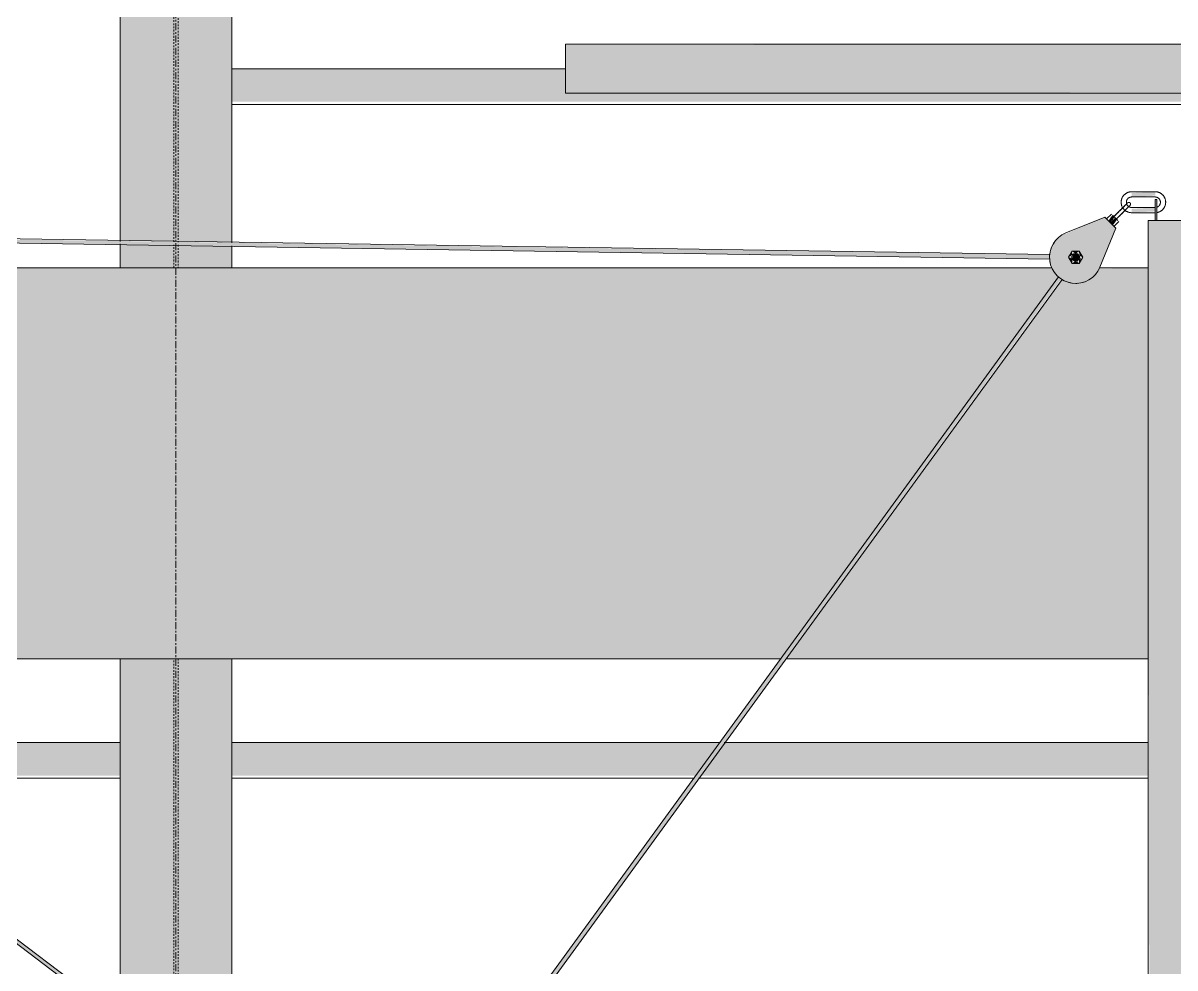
# Model space of a CAD drawing. Header units: inches. Extents: x -55396 to -733, y -290 to 853.
# Drawn here: x -16230.9 to -16148.5, y 227.9 to 295.5 of the extents above; entities that cross this region are included whole.
import ezdxf

# ---------------------------------------------------------------- set-up
doc = ezdxf.new("R2010")
doc.units = ezdxf.units.IN
doc.header["$MEASUREMENT"] = 0
doc.linetypes.add('Grid Line 1_2_', pattern=[0.875, 0.5, -0.125, 0.125, -0.125])
doc.linetypes.add('Hidden 1_8_', pattern=[0.1875, 0.125, -0.0625])
for name, color, linetype, lineweight in [('M-HVAC-DUCT', 70, 'Continuous', 9), ('Q-SPCQ', 91, 'Continuous', 9), ('S-BEAM', 12, 'Continuous', 9), ('S-COLS', 52, 'Continuous', 9), ('S-GRID', 1, 'Continuous', 9)]:
    doc.layers.add(name, color=color, linetype=linetype, lineweight=lineweight)

# ---------------------------------------------------------------- blocks, each defined once
blk = doc.blocks.new('Basketball_Backstop-Performance_Sports_Systems-3103-Ceiling_Hung - 27_-0_ to 27_-11 7_8_-706978-Section 1')
at = {"layer": 'Q-SPCQ'}
h = blk.add_hatch(color=256, dxfattribs=at)
h.paths.add_polyline_path([(22184.501, 292.25), (22184.803, 292.321), (22184.667, 292.477), (22184.553, 292.321)], flags=0)
h.paths.add_polyline_path([(22184.461, 292.25), (22184.501, 292.25), (22184.501, 292.339)], flags=0)
h.paths.add_polyline_path([(22136.678, 292.25), (22184.461, 292.25), (22184.437, 294), (22136.678, 293.94), (22136.678, 292.703)], flags=0)
h.paths.add_polyline_path([(22184.919, 292.25), (22232.678, 292.25), (22232.678, 294), (22184.882, 293.94), (22184.888, 292.475), (22184.894, 292.25)], flags=0)
h = blk.add_hatch(color=256, dxfattribs=at)
h.paths.add_polyline_path([(22143.024, 290.5), (22183.615, 290.56), (22183.615, 291), (22183.803, 291), (22183.803, 290.5), (22184.436, 290.56), (22184.436, 292.25), (22136.678, 292.25), (22136.678, 290.5)], flags=0)
h.paths.add_polyline_path([(22191.441, 290.5), (22232.678, 290.56), (22232.678, 292.25), (22184.919, 292.194), (22184.919, 290.5), (22185.553, 290.56), (22185.553, 291), (22185.74, 291), (22185.74, 290.5), (22186.599, 290.5)], flags=0)
for points in [[(22177.178, 283.069), (22178.865, 283.156), (22178.865, 283.431), (22177.178, 283.344), (22177.178, 283.088)], [(22178.99, 281.375), (22178.99, 282.875), (22178.865, 282.875), (22178.865, 281.375)], [(22177.178, 281.944), (22178.865, 282.031), (22178.865, 282.306), (22177.178, 282.219), (22177.178, 281.963)], [(22175.653, 281.225), (22175.962, 281.623), (22175.764, 281.711), (22175.52, 281.357), (22175.584, 281.294)], [(22175.84, 281.037), (22176.139, 281.446), (22176.006, 281.578), (22175.653, 281.225), (22175.785, 281.092)], [(22173.053, 278.533), (22173.303, 278.533), (22173.428, 278.75), (22173.243, 278.991), (22173.001, 278.927), (22172.961, 278.625)]]:
    blk.add_hatch(color=256, dxfattribs=at).paths.add_polyline_path(points, flags=0)
h = blk.add_hatch(color=256, dxfattribs=at)
h.paths.add_polyline_path([(22171.312, 278.622), (22171.303, 278.935), (22031.546, 280.987), (22031.664, 280.751), (22171.305, 278.622)], flags=0)
h.paths.add_polyline_path([(22172.943, 278.633), (22172.975, 278.731), (22172.939, 278.635)], flags=0)
h.paths.add_polyline_path([(22029.932, 280.822), (22029.935, 281.044), (22029.894, 280.934), (22029.928, 280.823)], flags=0)
h = blk.add_hatch(color=256, dxfattribs=at)
h.paths.add_polyline_path([(22173.09, 276.877), (22173.548, 276.912), (22173.985, 277.058), (22174.495, 277.434), (22174.689, 277.64), (22174.914, 278.042), (22176.05, 280.827), (22175.255, 281.623), (22172.068, 280.261), (22171.733, 279.945), (22171.485, 279.557), (22171.34, 279.121), (22171.305, 278.662), (22171.383, 278.208), (22171.569, 277.787), (22172.074, 277.251), (22172.215, 277.141), (22172.636, 276.955)], flags=0)
h.paths.add_polyline_path([(22172.925, 278.312), (22173.053, 278.5), (22172.946, 278.49), (22172.926, 278.322)], flags=0)
h.paths.add_polyline_path([(22172.925, 279.187), (22173.034, 278.991), (22173.084, 279.069), (22172.961, 279.161)], flags=0)
h.paths.add_polyline_path([(22173.43, 279.187), (22173.303, 279), (22173.409, 279), (22173.425, 279.143)], flags=0)
h.paths.add_polyline_path([(22173.683, 278.75), (22173.449, 278.823), (22173.482, 278.663), (22173.675, 278.746)], flags=0)
h.paths.add_polyline_path([(22173.43, 278.312), (22173.354, 278.533), (22173.284, 278.421), (22173.396, 278.338)], flags=0)
h.paths.add_polyline_path([(22173.408, 278.312), (22172.886, 278.38), (22172.7, 278.797), (22172.963, 279.187), (22173.456, 279.143), (22173.634, 278.665), (22173.43, 278.312)], flags=0)
h.paths.add_polyline_path([(22172.92, 278.643), (22172.861, 278.831), (22172.698, 278.739), (22172.868, 278.665)], flags=0)
h = blk.add_hatch(color=256, dxfattribs=at)
h.paths.add_polyline_path([(22178.478, 116), (22181.678, 116), (22181.678, 119.75), (22178.365, 119.75), (22178.368, 119.312), (22179.053, 119.312), (22179.053, 119.125), (22178.365, 119.125), (22178.365, 116)], flags=0)
h.paths.add_polyline_path([(22178.487, 120.25), (22181.678, 120.25), (22181.678, 128.783), (22178.63, 128.813), (22178.478, 128.814), (22178.365, 128.793), (22178.369, 120.875), (22179.053, 120.875), (22179.053, 120.687), (22178.365, 120.687), (22178.368, 120.25), (22178.478, 120.25)], flags=0)
h.paths.add_polyline_path([(22181.188, 129), (22181.678, 129.125), (22181.678, 129.177), (22181.205, 129.006)], flags=0)
h.paths.add_polyline_path([(22181.678, 128.823), (22181.678, 128.935), (22181.534, 128.875)], flags=0)
h.paths.add_polyline_path([(22178.604, 129.172), (22179.59, 129.211), (22181.188, 129.213), (22181.678, 129.25), (22181.678, 135.437), (22178.365, 135.437), (22178.378, 135), (22179.053, 135), (22179.053, 134.812), (22178.365, 134.812), (22178.374, 129.207), (22178.647, 129.189)], flags=0)
h.paths.add_polyline_path([(22179.336, 135.937), (22181.678, 135.937), (22181.678, 152.543), (22180.969, 152.543), (22180.944, 152.633), (22180.944, 161.75), (22178.365, 161.75), (22178.396, 161.312), (22179.053, 161.312), (22179.053, 161.125), (22178.365, 161.125), (22178.379, 136.562), (22179.053, 136.562), (22179.053, 136.375), (22178.365, 136.375), (22178.379, 135.937), (22179.053, 135.937)], flags=0)
h.paths.add_polyline_path([(22180.966, 162.25), (22181.678, 187.186), (22181.678, 224.783), (22178.63, 224.813), (22178.44, 224.81), (22178.365, 224.793), (22178.397, 162.875), (22179.053, 162.875), (22179.053, 162.687), (22178.365, 162.687), (22178.397, 162.25), (22180.944, 162.25)], flags=0)
h.paths.add_polyline_path([(22181.678, 224.823), (22181.678, 224.935), (22181.534, 224.875)], flags=0)
h.paths.add_polyline_path([(22181.188, 225), (22181.678, 225.125), (22181.678, 225.177), (22181.367, 225.065)], flags=0)
h.paths.add_polyline_path([(22178.604, 225.172), (22179.59, 225.211), (22181.188, 225.213), (22181.678, 225.25), (22181.678, 281.375), (22178.365, 281.375), (22178.44, 225.213), (22178.647, 225.189)], flags=0)
h = blk.add_hatch(color=256, dxfattribs=at)
h.paths.add_polyline_path([(22123.102, 210.178), (22123.216, 210.384), (22123.031, 210.253), (22123.095, 210.183)], flags=0)
h.paths.add_polyline_path([(22121.744, 211.205), (22121.858, 211.432), (22031.201, 279.864), (22031.086, 279.717), (22121.679, 211.254)], flags=0)
h = blk.add_hatch(color=256, dxfattribs=at)
h.paths.add_polyline_path([(22123.524, 210.221), (22123.519, 210.36), (22123.334, 210.456), (22123.376, 210.414), (22123.52, 210.225)], flags=0)
h.paths.add_polyline_path([(22125.499, 212.937), (22172.144, 277.196), (22171.959, 277.34), (22125.202, 212.983), (22125.443, 212.993), (22125.499, 212.937)], flags=0)
h.paths.add_polyline_path([(22173.142, 278.473), (22173.105, 278.533), (22172.977, 278.609), (22173.116, 278.477)], flags=0)
h = blk.add_hatch(color=256, dxfattribs=at)
h.paths.add_polyline_path([(22172.925, 278.312), (22173.43, 278.312), (22173.178, 278.5)], flags=0)
h.paths.add_polyline_path([(22172.925, 278.312), (22172.961, 278.625), (22172.673, 278.75), (22172.798, 278.533)], flags=0)
h.paths.add_polyline_path([(22173.43, 278.312), (22173.558, 278.696), (22173.394, 278.625), (22173.428, 278.335)], flags=0)
h.paths.add_polyline_path([(22173.43, 279.187), (22172.985, 279.143), (22173.178, 279), (22173.37, 279.143)], flags=0)
h.paths.add_polyline_path([(22173.683, 278.75), (22173.425, 279.143), (22173.428, 278.86)], flags=0)
h.paths.add_polyline_path([(22172.673, 278.75), (22172.955, 278.927), (22172.899, 279.143), (22172.733, 278.854)], flags=0)
for p, q in [((22184.618, 294), (22136.678, 294)), ((22136.678, 292.25), (22136.678, 294)), ((22136.678, 290.5), (22136.678, 292.25)), ((22136.678, 290.5), (22183.615, 290.5)), ((22178.865, 283.437), (22177.178, 283.437)), ((22177.178, 283.062), (22178.865, 283.062)), ((22178.865, 281.375), (22178.865, 282.875)), ((22178.99, 282.875), (22178.865, 282.875)), ((22178.99, 282.875), (22178.99, 281.375)), ((22178.865, 282.312), (22177.178, 282.312)), ((22177.178, 281.937), (22178.865, 281.937)), ((22171.326, 278.935), (22031.534, 281.065)), ((22175.255, 281.623), (22172.469, 280.486)), ((22175.255, 281.623), (22176.05, 280.827)), ((22175.741, 281.844), (22175.388, 281.49)), ((22175.819, 281.766), (22176.006, 281.578)), ((22175.918, 280.96), (22176.271, 281.313)), ((22176.006, 281.578), (22176.194, 281.391)), ((22178.365, 281.375), (22178.365, 225.168)), ((22178.365, 281.375), (22181.678, 281.375)), ((22031.534, 280.753), (22171.312, 278.622)), ((22174.914, 278.042), (22176.05, 280.827)), ((22031.086, 279.717), (22121.746, 211.203)), ((22121.889, 211.408), (22031.239, 279.914)), ((22172.925, 279.187), (22172.673, 278.75)), ((22172.673, 278.75), (22172.925, 278.312)), ((22173.43, 279.187), (22172.925, 279.187)), ((22173.398, 278.903), (22173.309, 278.904)), ((22173.683, 278.75), (22173.43, 279.187)), ((22173.43, 278.312), (22173.683, 278.75)), ((22172.925, 278.312), (22173.43, 278.312)), ((22171.959, 277.34), (22125.123, 212.951)), ((22125.499, 212.937), (22172.206, 277.148))]:
    blk.add_line(p, q, dxfattribs=at)
at = {"layer": 'Q-SPCQ', "flags": 128}
for points in [[(22177.178, 283.437), (22177.148, 283.437), (22177.118, 283.435), (22177.088, 283.432), (22177.058, 283.428), (22177.029, 283.423), (22177, 283.416), (22176.971, 283.408), (22176.942, 283.399), (22176.914, 283.389), (22176.886, 283.378), (22176.858, 283.366), (22176.831, 283.353), (22176.805, 283.338), (22176.779, 283.323), (22176.754, 283.307), (22176.73, 283.289), (22176.706, 283.271), (22176.683, 283.251), (22176.661, 283.231), (22176.64, 283.21), (22176.619, 283.188), (22176.6, 283.165), (22176.581, 283.142), (22176.563, 283.118), (22176.547, 283.093), (22176.531, 283.067), (22176.516, 283.041), (22176.503, 283.014), (22176.49, 282.987), (22176.479, 282.959), (22176.468, 282.931), (22176.459, 282.903), (22176.451, 282.874), (22176.444, 282.844), (22176.439, 282.815), (22176.434, 282.785), (22176.431, 282.756), (22176.429, 282.726), (22176.428, 282.696), (22176.428, 282.687)], [(22176.803, 282.687), (22176.803, 282.702), (22176.804, 282.717), (22176.806, 282.732), (22176.808, 282.747), (22176.81, 282.762), (22176.814, 282.777), (22176.817, 282.791), (22176.822, 282.805), (22176.827, 282.82), (22176.832, 282.834), (22176.839, 282.847), (22176.845, 282.861), (22176.852, 282.874), (22176.86, 282.887), (22176.868, 282.899), (22176.877, 282.911), (22176.886, 282.923), (22176.896, 282.935), (22176.906, 282.946), (22176.917, 282.957), (22176.928, 282.967), (22176.939, 282.977), (22176.951, 282.986), (22176.963, 282.995), (22176.975, 283.003), (22176.988, 283.011), (22177.001, 283.018), (22177.014, 283.025), (22177.028, 283.031), (22177.042, 283.037), (22177.056, 283.042), (22177.07, 283.047), (22177.085, 283.051), (22177.099, 283.054), (22177.114, 283.057), (22177.129, 283.059), (22177.144, 283.061), (22177.159, 283.062), (22177.174, 283.062), (22177.178, 283.062)], [(22179.615, 282.687), (22179.615, 282.717), (22179.613, 282.747), (22179.61, 282.777), (22179.606, 282.807), (22179.6, 282.837), (22179.594, 282.866), (22179.586, 282.895), (22179.577, 282.923), (22179.567, 282.952), (22179.556, 282.98), (22179.544, 283.007), (22179.531, 283.034), (22179.516, 283.06), (22179.501, 283.086), (22179.484, 283.111), (22179.467, 283.135), (22179.448, 283.159), (22179.429, 283.182), (22179.409, 283.204), (22179.388, 283.226), (22179.366, 283.246), (22179.343, 283.266), (22179.32, 283.284), (22179.295, 283.302), (22179.271, 283.319), (22179.245, 283.334), (22179.219, 283.349), (22179.192, 283.363), (22179.165, 283.375), (22179.137, 283.387), (22179.109, 283.397), (22179.08, 283.406), (22179.051, 283.414), (22179.022, 283.421), (22178.993, 283.427), (22178.963, 283.431), (22178.933, 283.434), (22178.903, 283.437), (22178.873, 283.437), (22178.865, 283.437)], [(22178.865, 283.062), (22178.88, 283.062), (22178.895, 283.061), (22178.91, 283.06), (22178.925, 283.058), (22178.94, 283.055), (22178.954, 283.052), (22178.969, 283.048), (22178.983, 283.043), (22178.997, 283.038), (22179.011, 283.033), (22179.025, 283.027), (22179.038, 283.02), (22179.052, 283.013), (22179.065, 283.005), (22179.077, 282.997), (22179.089, 282.988), (22179.101, 282.979), (22179.113, 282.969), (22179.124, 282.959), (22179.134, 282.949), (22179.145, 282.938), (22179.154, 282.926), (22179.164, 282.915), (22179.173, 282.903), (22179.181, 282.89), (22179.189, 282.877), (22179.196, 282.864), (22179.203, 282.851), (22179.209, 282.837), (22179.215, 282.823), (22179.22, 282.809), (22179.225, 282.795), (22179.229, 282.781), (22179.232, 282.766), (22179.235, 282.751), (22179.237, 282.736), (22179.239, 282.722), (22179.24, 282.707), (22179.24, 282.692), (22179.24, 282.687)], [(22176.36, 282.109), (22176.339, 282.088), (22176.317, 282.066), (22176.296, 282.045), (22176.275, 282.024), (22176.254, 282.003), (22176.234, 281.983), (22176.213, 281.962), (22176.193, 281.942), (22176.173, 281.922), (22176.153, 281.902), (22176.134, 281.883), (22176.115, 281.864), (22176.096, 281.845), (22176.078, 281.827), (22176.06, 281.809), (22176.043, 281.792), (22176.026, 281.775), (22176.01, 281.759), (22175.994, 281.743), (22175.979, 281.728), (22175.965, 281.714), (22175.951, 281.7), (22175.938, 281.687), (22175.925, 281.674), (22175.914, 281.662), (22175.902, 281.651), (22175.892, 281.641), (22175.882, 281.631), (22175.874, 281.623), (22175.866, 281.614), (22175.858, 281.607), (22175.852, 281.601), (22175.846, 281.595), (22175.841, 281.59), (22175.837, 281.586), (22175.834, 281.583), (22175.832, 281.581), (22175.83, 281.579), (22175.829, 281.578)], [(22175.934, 281.683), (22175.947, 281.696), (22175.961, 281.71), (22175.975, 281.724), (22175.99, 281.739), (22176.006, 281.755), (22176.022, 281.771), (22176.039, 281.787), (22176.056, 281.805), (22176.073, 281.822), (22176.091, 281.84), (22176.11, 281.859), (22176.129, 281.878), (22176.148, 281.897), (22176.168, 281.917), (22176.188, 281.937), (22176.208, 281.957), (22176.228, 281.977), (22176.249, 281.998), (22176.27, 282.019), (22176.291, 282.04), (22176.312, 282.061), (22176.333, 282.082), (22176.354, 282.103), (22176.36, 282.109)], [(22176.006, 281.402), (22176.007, 281.402), (22176.008, 281.403), (22176.01, 281.405), (22176.013, 281.408), (22176.017, 281.412), (22176.021, 281.417), (22176.027, 281.422), (22176.033, 281.429), (22176.04, 281.436), (22176.048, 281.444), (22176.057, 281.452), (22176.066, 281.462), (22176.076, 281.472), (22176.087, 281.483), (22176.099, 281.494), (22176.111, 281.507), (22176.124, 281.52), (22176.138, 281.533), (22176.152, 281.548), (22176.167, 281.562), (22176.183, 281.578), (22176.199, 281.594), (22176.215, 281.611), (22176.232, 281.628), (22176.25, 281.645), (22176.268, 281.664), (22176.287, 281.682), (22176.306, 281.701), (22176.325, 281.72), (22176.344, 281.74), (22176.364, 281.76), (22176.385, 281.78), (22176.405, 281.8), (22176.426, 281.821), (22176.446, 281.842), (22176.467, 281.863), (22176.488, 281.884), (22176.51, 281.905), (22176.531, 281.926), (22176.537, 281.932)], [(22176.537, 281.932), (22176.515, 281.911), (22176.494, 281.89), (22176.473, 281.868), (22176.452, 281.847), (22176.431, 281.827), (22176.411, 281.806), (22176.39, 281.785), (22176.37, 281.765), (22176.35, 281.745), (22176.33, 281.725), (22176.311, 281.706), (22176.292, 281.687), (22176.273, 281.668), (22176.255, 281.65), (22176.237, 281.633), (22176.22, 281.615), (22176.203, 281.599), (22176.187, 281.582), (22176.171, 281.567), (22176.156, 281.552), (22176.142, 281.537), (22176.128, 281.523), (22176.115, 281.51)], [(22176.36, 282.109), (22176.381, 282.13), (22176.402, 282.151), (22176.423, 282.172), (22176.444, 282.193), (22176.465, 282.214), (22176.486, 282.235), (22176.506, 282.255), (22176.527, 282.276), (22176.547, 282.296), (22176.566, 282.315), (22176.586, 282.335), (22176.605, 282.354), (22176.623, 282.372), (22176.641, 282.39), (22176.659, 282.408), (22176.677, 282.425), (22176.693, 282.442), (22176.709, 282.458), (22176.725, 282.474), (22176.74, 282.489), (22176.755, 282.504), (22176.769, 282.518), (22176.782, 282.531), (22176.794, 282.543), (22176.806, 282.555), (22176.817, 282.566), (22176.828, 282.576), (22176.837, 282.586), (22176.846, 282.595), (22176.854, 282.603), (22176.861, 282.61), (22176.868, 282.617), (22176.874, 282.622), (22176.878, 282.627), (22176.882, 282.631), (22176.886, 282.635), (22176.888, 282.637), (22176.889, 282.638), (22176.89, 282.639)], [(22176.89, 282.639), (22176.89, 282.639), (22176.888, 282.637), (22176.886, 282.635), (22176.883, 282.632), (22176.88, 282.629), (22176.875, 282.624), (22176.869, 282.618), (22176.863, 282.612), (22176.856, 282.605), (22176.848, 282.597), (22176.84, 282.589), (22176.83, 282.579), (22176.82, 282.569), (22176.809, 282.558), (22176.797, 282.546), (22176.785, 282.534), (22176.772, 282.521), (22176.758, 282.507), (22176.744, 282.493), (22176.729, 282.478), (22176.714, 282.463), (22176.698, 282.447), (22176.681, 282.43), (22176.664, 282.413), (22176.646, 282.395), (22176.628, 282.377), (22176.61, 282.359), (22176.591, 282.34), (22176.572, 282.321), (22176.552, 282.301), (22176.532, 282.281), (22176.512, 282.261), (22176.491, 282.24), (22176.471, 282.22), (22176.45, 282.199), (22176.429, 282.178), (22176.408, 282.157), (22176.387, 282.136), (22176.366, 282.114), (22176.36, 282.109)], [(22176.428, 282.687), (22176.428, 282.658), (22176.43, 282.628), (22176.433, 282.598), (22176.437, 282.568), (22176.443, 282.538), (22176.449, 282.509), (22176.457, 282.48), (22176.466, 282.452), (22176.476, 282.423), (22176.487, 282.395), (22176.499, 282.368), (22176.513, 282.341), (22176.527, 282.315), (22176.542, 282.289), (22176.559, 282.264), (22176.576, 282.24), (22176.595, 282.216), (22176.614, 282.193), (22176.634, 282.171), (22176.655, 282.149), (22176.677, 282.129), (22176.7, 282.109), (22176.723, 282.091), (22176.748, 282.073), (22176.773, 282.056), (22176.798, 282.041), (22176.824, 282.026), (22176.851, 282.012), (22176.878, 282), (22176.906, 281.988), (22176.934, 281.978), (22176.963, 281.969), (22176.992, 281.961), (22177.021, 281.954), (22177.05, 281.948), (22177.08, 281.944), (22177.11, 281.941), (22177.14, 281.938), (22177.17, 281.938), (22177.178, 281.937)], [(22176.537, 281.932), (22176.558, 281.953), (22176.579, 281.974), (22176.6, 281.995), (22176.621, 282.016), (22176.642, 282.037), (22176.663, 282.058), (22176.683, 282.079), (22176.703, 282.099), (22176.723, 282.119), (22176.743, 282.139), (22176.762, 282.158), (22176.781, 282.177), (22176.8, 282.195), (22176.818, 282.214), (22176.836, 282.231), (22176.853, 282.249), (22176.87, 282.265), (22176.886, 282.282), (22176.902, 282.297), (22176.917, 282.312), (22176.931, 282.327), (22176.945, 282.341), (22176.958, 282.354), (22176.971, 282.366), (22176.983, 282.378), (22176.994, 282.389), (22177.004, 282.4), (22177.014, 282.409), (22177.023, 282.418), (22177.031, 282.426), (22177.038, 282.434), (22177.045, 282.44), (22177.05, 282.446), (22177.055, 282.451), (22177.059, 282.455), (22177.062, 282.458), (22177.065, 282.46), (22177.066, 282.462), (22177.067, 282.462)], [(22177.067, 282.462), (22177.066, 282.462), (22177.065, 282.461), (22177.063, 282.458), (22177.06, 282.456), (22177.056, 282.452), (22177.052, 282.447), (22177.046, 282.442), (22177.04, 282.435), (22177.033, 282.428), (22177.025, 282.42), (22177.016, 282.412), (22177.007, 282.402), (22176.997, 282.392), (22176.986, 282.381), (22176.974, 282.37), (22176.962, 282.357), (22176.949, 282.344), (22176.935, 282.331), (22176.921, 282.316), (22176.906, 282.301), (22176.891, 282.286), (22176.874, 282.27), (22176.858, 282.253), (22176.841, 282.236), (22176.823, 282.219), (22176.805, 282.2), (22176.787, 282.182), (22176.768, 282.163), (22176.748, 282.144), (22176.729, 282.124), (22176.709, 282.104), (22176.689, 282.084), (22176.668, 282.064), (22176.648, 282.043), (22176.627, 282.022), (22176.606, 282.001), (22176.585, 281.98), (22176.563, 281.959), (22176.542, 281.938), (22176.537, 281.932)], [(22177.178, 282.312), (22177.163, 282.313), (22177.148, 282.314), (22177.133, 282.315), (22177.118, 282.317), (22177.103, 282.32), (22177.089, 282.323), (22177.074, 282.327), (22177.06, 282.332), (22177.046, 282.337), (22177.032, 282.342), (22177.018, 282.348), (22177.005, 282.355), (22176.991, 282.362), (22176.979, 282.37), (22176.966, 282.378), (22176.954, 282.387), (22176.942, 282.396), (22176.931, 282.406), (22176.919, 282.416), (22176.909, 282.426), (22176.899, 282.437), (22176.889, 282.449), (22176.879, 282.46), (22176.871, 282.472), (22176.862, 282.485), (22176.854, 282.498), (22176.847, 282.511), (22176.84, 282.524), (22176.834, 282.538), (22176.828, 282.552), (22176.823, 282.566), (22176.819, 282.58), (22176.815, 282.594), (22176.811, 282.609), (22176.808, 282.624), (22176.806, 282.639), (22176.804, 282.653), (22176.803, 282.668), (22176.803, 282.683), (22176.803, 282.687)], [(22176.89, 282.639), (22176.894, 282.643), (22176.897, 282.646), (22176.901, 282.649), (22176.905, 282.652), (22176.909, 282.655), (22176.914, 282.658), (22176.918, 282.66), (22176.922, 282.662), (22176.927, 282.665), (22176.932, 282.667), (22176.936, 282.668), (22176.941, 282.67), (22176.946, 282.671), (22176.951, 282.673), (22176.955, 282.674), (22176.96, 282.674), (22176.965, 282.675), (22176.97, 282.675), (22176.975, 282.676), (22176.98, 282.676), (22176.985, 282.676), (22176.99, 282.675), (22176.995, 282.675), (22177, 282.674), (22177.005, 282.673), (22177.01, 282.672), (22177.015, 282.67), (22177.02, 282.669), (22177.024, 282.667), (22177.029, 282.665), (22177.033, 282.663), (22177.038, 282.661), (22177.042, 282.658), (22177.046, 282.656), (22177.051, 282.653), (22177.055, 282.65), (22177.059, 282.647), (22177.062, 282.643), (22177.066, 282.64), (22177.067, 282.639)], [(22177.067, 282.639), (22177.07, 282.635), (22177.074, 282.632), (22177.077, 282.628), (22177.08, 282.624), (22177.083, 282.62), (22177.085, 282.616), (22177.088, 282.611), (22177.09, 282.607), (22177.092, 282.602), (22177.094, 282.598), (22177.096, 282.593), (22177.098, 282.588), (22177.099, 282.583), (22177.1, 282.579), (22177.101, 282.574), (22177.102, 282.569), (22177.103, 282.564), (22177.103, 282.559), (22177.103, 282.554), (22177.103, 282.549), (22177.103, 282.544), (22177.103, 282.539), (22177.102, 282.534), (22177.102, 282.529), (22177.101, 282.524), (22177.099, 282.519), (22177.098, 282.514), (22177.097, 282.51), (22177.095, 282.505), (22177.093, 282.5), (22177.091, 282.496), (22177.089, 282.491), (22177.086, 282.487), (22177.083, 282.483), (22177.081, 282.479), (22177.078, 282.475), (22177.075, 282.471), (22177.071, 282.467), (22177.068, 282.463), (22177.067, 282.462)], [(22178.985, 281.947), (22179.014, 281.952), (22179.044, 281.959), (22179.073, 281.967), (22179.101, 281.976), (22179.13, 281.986), (22179.157, 281.997), (22179.185, 282.009), (22179.212, 282.022), (22179.238, 282.037), (22179.264, 282.052), (22179.289, 282.068), (22179.313, 282.086), (22179.337, 282.104), (22179.36, 282.124), (22179.382, 282.144), (22179.403, 282.165), (22179.424, 282.187), (22179.443, 282.21), (22179.462, 282.233), (22179.48, 282.257), (22179.496, 282.282), (22179.512, 282.308), (22179.527, 282.334), (22179.54, 282.361), (22179.553, 282.388), (22179.564, 282.416), (22179.575, 282.444), (22179.584, 282.472), (22179.592, 282.501), (22179.599, 282.531), (22179.604, 282.56), (22179.609, 282.59), (22179.612, 282.619), (22179.614, 282.649), (22179.615, 282.679), (22179.615, 282.687)], [(22179.24, 282.687), (22179.24, 282.673), (22179.239, 282.658), (22179.238, 282.643), (22179.236, 282.628), (22179.233, 282.613), (22179.23, 282.598), (22179.226, 282.584), (22179.221, 282.57), (22179.216, 282.555), (22179.211, 282.541), (22179.205, 282.528), (22179.198, 282.514), (22179.191, 282.501), (22179.183, 282.488), (22179.175, 282.476), (22179.166, 282.464), (22179.157, 282.452), (22179.147, 282.44), (22179.137, 282.429), (22179.127, 282.418), (22179.116, 282.408), (22179.104, 282.398), (22179.092, 282.389), (22179.08, 282.38), (22179.068, 282.372), (22179.055, 282.364), (22179.042, 282.357), (22179.029, 282.35), (22179.015, 282.344), (22179.001, 282.338), (22178.987, 282.333)], [(22175.829, 281.402), (22175.826, 281.405), (22175.823, 281.409), (22175.82, 281.413), (22175.817, 281.417), (22175.814, 281.421), (22175.811, 281.425), (22175.808, 281.43), (22175.806, 281.434), (22175.804, 281.438), (22175.802, 281.443), (22175.8, 281.448), (22175.799, 281.452), (22175.797, 281.457), (22175.796, 281.462), (22175.795, 281.467), (22175.794, 281.472), (22175.794, 281.477), (22175.793, 281.482), (22175.793, 281.487), (22175.793, 281.492), (22175.793, 281.497), (22175.793, 281.502), (22175.794, 281.507), (22175.795, 281.512), (22175.796, 281.517), (22175.797, 281.522), (22175.798, 281.526), (22175.8, 281.531), (22175.802, 281.536), (22175.803, 281.54), (22175.806, 281.545), (22175.808, 281.549), (22175.81, 281.554), (22175.813, 281.558), (22175.816, 281.562), (22175.819, 281.566), (22175.822, 281.57), (22175.825, 281.574), (22175.829, 281.577), (22175.829, 281.578)], [(22175.829, 281.578), (22175.83, 281.579), (22175.831, 281.58), (22175.833, 281.582), (22175.836, 281.585), (22175.84, 281.589), (22175.845, 281.594), (22175.85, 281.599), (22175.856, 281.605), (22175.863, 281.612), (22175.871, 281.62), (22175.88, 281.629), (22175.889, 281.638), (22175.9, 281.649)], [(22176.006, 281.402), (22176.003, 281.398), (22175.999, 281.395), (22175.995, 281.392), (22175.991, 281.389), (22175.987, 281.386), (22175.983, 281.383), (22175.978, 281.381), (22175.974, 281.378), (22175.969, 281.376), (22175.965, 281.374), (22175.96, 281.372), (22175.955, 281.371), (22175.951, 281.369), (22175.946, 281.368), (22175.941, 281.367), (22175.936, 281.366), (22175.931, 281.366), (22175.926, 281.365), (22175.921, 281.365), (22175.916, 281.365), (22175.911, 281.365), (22175.906, 281.366), (22175.901, 281.366), (22175.896, 281.367), (22175.891, 281.368), (22175.886, 281.369), (22175.882, 281.37), (22175.877, 281.372), (22175.872, 281.374), (22175.867, 281.376), (22175.863, 281.378), (22175.859, 281.38), (22175.854, 281.382), (22175.85, 281.385), (22175.846, 281.388), (22175.842, 281.391), (22175.838, 281.394), (22175.834, 281.397), (22175.83, 281.401), (22175.829, 281.402)], [(22176.079, 281.475), (22176.069, 281.464), (22176.059, 281.455), (22176.05, 281.446), (22176.042, 281.438), (22176.035, 281.43), (22176.029, 281.424), (22176.023, 281.418), (22176.018, 281.413), (22176.014, 281.409), (22176.011, 281.406), (22176.008, 281.404), (22176.007, 281.402), (22176.006, 281.402)]]:
    blk.add_lwpolyline(points, dxfattribs=at)
at = {"layer": 'Q-SPCQ'}
for radius, start, end in [(1.875, 112.19719, 337.80281), (1.875, 116.34448, 120), (1.875, 145.62372, 150), (1.875, 130.97035, 135), (1.875, 175.10577, 180), (1.875, 160.32262, 165), (0.281, 165, 195), (0.25, 135, 315), (0.25, 150, 210), (0.281, 105, 135), (0.25, 315, 135), (0.25, 90, 105), (0.25, 75, 105), (0.25, 75, 90), (0.281, 45, 75), (0.25, 15, 64.57101), (0.25, 45, 64.57101), (0.281, 345, 15), (1.875, 190.07391, 195), (1.875, 205.59657, 210), (0.281, 225, 255), (0.25, 240, 270), (0.25, 270, 300), (0.25, 270, 300), (0.281, 285, 315), (1.875, 330, 333.65552), (1.875, 240, 244.40343), (1.875, 255, 259.92609), (1.875, 285, 289.67738), (1.875, 300, 304.37628), (1.875, 315, 319.02965), (1.875, 270, 274.89423)]:
    blk.add_arc((22173.178, 278.75), radius, start, end, dxfattribs=at)
blk = doc.blocks.new('W-Wide Flange-Column - B1-C-1108678-Section 1')
at = {"layer": 'S-COLS', "linetype": 'Hidden 1_8_'}
for p, q in [((22108.647, 279.844), (22108.647, 327.145)), ((22108.959, 327.145), (22108.959, 279.839)), ((22108.647, 278), (22108.647, 279.638)), ((22108.959, 279.633), (22108.959, 278)), ((22108.647, 221.395), (22108.647, 250)), ((22108.959, 250), (22108.959, 221.159))]:
    blk.add_line(p, q, dxfattribs=at)
blk = doc.blocks.new('Girt_Z - 10_D-1118713-Section 1')
at = {"layer": 'S-BEAM'}
h = blk.add_hatch(color=256, dxfattribs=at)
h.paths.add_polyline_path([(22081.48, 241.633), (22078.348, 244), (21871.553, 244), (21871.553, 241.633), (22065.556, 241.633)], flags=0)
h.paths.add_polyline_path([(21407.083, 241.633), (21622.303, 241.633), (21622.303, 244), (21389.053, 244), (21389.053, 241.633)], flags=0)
h.paths.add_polyline_path([(22365.743, 241.633), (22369.553, 241.633), (22369.553, 244), (22359.662, 243.949), (22359.662, 241.633)], flags=0)
h.paths.add_polyline_path([(21630.303, 241.633), (21680.148, 241.633), (21679.393, 244), (21630.303, 244), (21630.303, 242.513)], flags=0)
h.paths.add_polyline_path([(21683.42, 241.633), (21708.745, 241.633), (21708.745, 244), (21682.665, 244)], flags=0)
h.paths.add_polyline_path([(22314.199, 241.633), (22313.73, 244), (22308.053, 244), (22308.053, 241.633)], flags=0)
h.paths.add_polyline_path([(21715.37, 241.633), (21740.696, 241.633), (21741.451, 244), (21715.37, 244), (21715.37, 242.513)], flags=0)
h.paths.add_polyline_path([(21756.496, 241.633), (21863.553, 241.633), (21863.553, 244), (21744.723, 244), (21743.968, 241.633), (21756.362, 241.633)], flags=0)
h.paths.add_polyline_path([(22280.053, 241.633), (22280.053, 244), (22248.172, 244), (22246.939, 241.633), (22278.592, 241.633)], flags=0)
h.paths.add_polyline_path([(22244.825, 241.633), (22246.058, 244), (22185.075, 244), (22185.008, 241.633), (22239.858, 241.633)], flags=0)
h.paths.add_polyline_path([(22081.895, 241.633), (22104.803, 241.633), (22104.803, 244), (22078.762, 244)], flags=0)
h.paths.add_polyline_path([(22178.365, 241.633), (22178.365, 244), (22148.094, 244), (22146.372, 241.633), (22162.391, 241.633)], flags=0)
h.paths.add_polyline_path([(22112.803, 241.633), (22145.986, 241.633), (22147.708, 244), (22112.803, 244), (22112.803, 242.513)], flags=0)
for p, q in [((22078.702, 244), (22104.803, 244)), ((22112.803, 244), (22147.764, 244)), ((22148.038, 244), (22178.365, 244)), ((22082.115, 241.445), (22104.803, 241.445)), ((22112.803, 241.445), (22145.906, 241.445)), ((22146.179, 241.445), (22178.365, 241.445))]:
    blk.add_line(p, q, dxfattribs=at)
blk = doc.blocks.new('Girt_Z - 10_D-1118378-Section 1')
at = {"layer": 'S-BEAM'}
h = blk.add_hatch(color=256, dxfattribs=at)
h.paths.add_polyline_path([(22112.803, 289.883), (22183.615, 289.883), (22183.615, 290.5), (22136.678, 290.56), (22136.678, 292.25), (22112.803, 292.25), (22112.803, 291.353)], flags=0)
h.paths.add_polyline_path([(22360.127, 289.883), (22369.553, 289.883), (22369.553, 292.25), (22359.662, 292.199), (22359.662, 289.883)], flags=0)
h.paths.add_polyline_path([(22185.74, 289.883), (22268.615, 289.883), (22268.615, 290.5), (22239.678, 290.56), (22239.678, 292.25), (22232.678, 292.25), (22232.678, 290.5), (22185.74, 290.5)], flags=0)
h.paths.add_polyline_path([(22184.178, 289.883), (22184.436, 289.883), (22184.436, 290.5), (22183.803, 290.5), (22183.803, 289.883)], flags=0)
h.paths.add_polyline_path([(22304.629, 289.883), (22304.159, 292.25), (22299.678, 292.25), (22299.678, 290.5), (22270.74, 290.5), (22270.74, 289.883), (22304.617, 289.883)], flags=0)
h.paths.add_polyline_path([(22185.553, 289.883), (22185.553, 290.5), (22184.919, 290.5), (22184.919, 289.883)], flags=0)
h.paths.add_polyline_path([(22270.553, 289.883), (22270.553, 290.5), (22269.919, 290.5), (22269.919, 289.883)], flags=0)
h.paths.add_polyline_path([(22269.436, 289.883), (22269.436, 290.5), (22268.803, 290.5), (22268.803, 289.883), (22268.908, 289.883)], flags=0)
for p, q in [((22112.803, 292.25), (22136.678, 292.25)), ((22112.803, 289.695), (22184.436, 289.695))]:
    blk.add_line(p, q, dxfattribs=at)

msp = doc.modelspace()

# ---------------------------------------------------------------- hatches: boundary and pattern name
at = {"layer": 'M-HVAC-DUCT', "lineweight": 5}
h = msp.add_hatch(color=256, dxfattribs=at)
h.paths.add_polyline_path([(-16048.718, 264), (-16048.43, 266.713), (-16047.763, 269.057), (-16046.611, 271.37), (-16045.054, 273.432), (-16043.145, 275.172), (-16040.949, 276.532), (-16038.54, 277.466), (-16036, 277.94), (-16062.887, 278), (-16070.18, 264), (-16049.157, 264)], flags=0)
h.paths.add_polyline_path([(-16072.294, 264), (-16065.001, 278), (-16142.725, 278), (-16143.124, 264), (-16108.28, 264)], flags=0)
h.paths.add_polyline_path([(-16150.406, 264), (-16150.406, 278), (-16153.924, 277.923), (-16154.082, 277.64), (-16154.656, 277.126), (-16155.441, 276.895), (-16155.919, 276.918), (-16156.343, 277.047), (-16156.581, 277.126), (-16166.129, 264), (-16156.697, 264)], flags=0)
h.paths.add_polyline_path([(-16166.515, 264), (-16156.812, 277.34), (-16157.126, 277.689), (-16157.404, 278), (-16294.999, 278), (-16276.473, 264), (-16185.116, 264)], flags=0)
h.paths.add_polyline_path([(-16276.888, 264), (-16295.413, 278), (-16573.205, 278), (-16577.67, 264), (-16299.018, 264)], flags=0)
h.paths.add_polyline_path([(-16580.941, 264), (-16576.477, 278), (-16613.4, 278), (-16613.4, 264), (-16611.818, 264)], flags=0)
h.paths.add_polyline_path([(-16620.025, 264), (-16620.025, 278), (-16656.949, 278), (-16652.485, 264), (-16621.502, 264)], flags=0)
h.paths.add_polyline_path([(-16655.756, 264), (-16660.236, 278), (-16938.073, 277.962), (-16956.548, 264), (-16661.017, 264)], flags=0)
h.paths.add_polyline_path([(-16956.963, 264), (-16938.437, 278), (-17076.164, 277.945), (-17076.31, 277.689), (-17076.623, 277.339), (-17066.921, 264), (-16960.422, 264)], flags=0)
h.paths.add_polyline_path([(-17067.307, 264), (-17076.906, 277.126), (-17077.702, 276.886), (-17078.106, 276.904), (-17078.469, 276.997), (-17078.904, 277.219), (-17079.249, 277.528), (-17079.513, 277.923), (-17079.654, 278), (-17083.031, 277.99), (-17083.031, 264), (-17076.623, 264)], flags=0)
h.paths.add_polyline_path([(-17090.54, 264), (-17090.312, 264), (-17090.795, 278), (-17136.843, 278), (-17136.843, 264), (-17090.795, 264)], flags=0)
h.paths.add_polyline_path([(-16030.718, 277.404), (-16030.718, 278), (-16033.416, 277.94), (-16030.812, 277.44)], flags=0)
h = msp.add_hatch(color=256, dxfattribs=at)
h.paths.add_polyline_path([(-16979.789, 250), (-16975.447, 250.031), (-16956.963, 264), (-17066.921, 264), (-17056.737, 250), (-16999.156, 250)], flags=0)
h.paths.add_polyline_path([(-16258.363, 250), (-16276.888, 264), (-16577.67, 264), (-16582.135, 250), (-16263.215, 250)], flags=0)
h.paths.add_polyline_path([(-16257.948, 250), (-16176.699, 250), (-16166.515, 264), (-16276.473, 264), (-16258.172, 250.169)], flags=0)
h.paths.add_polyline_path([(-17136.843, 250), (-17089.912, 250.009), (-17090.312, 264), (-17136.843, 264), (-17136.843, 250.213)], flags=0)
h.paths.add_polyline_path([(-16613.4, 250), (-16585.406, 250), (-16580.941, 264), (-16613.4, 264), (-16613.4, 250.101)], flags=0)
h.paths.add_polyline_path([(-16176.312, 250), (-16150.406, 250), (-16150.406, 264), (-16166.129, 264), (-16176.178, 250.185)], flags=0)
h.paths.add_polyline_path([(-16975.073, 250), (-16651.291, 250), (-16655.756, 264), (-16956.548, 264), (-16975.032, 250.031)], flags=0)
h.paths.add_polyline_path([(-16620.025, 250), (-16620.025, 264), (-16652.485, 264), (-16648.02, 250), (-16621.502, 250)], flags=0)
h.paths.add_polyline_path([(-17083.031, 250), (-17057.135, 250.015), (-17067.307, 264), (-17083.031, 264), (-17083.031, 250.01)], flags=0)
h.paths.add_polyline_path([(-16142.641, 250), (-16079.587, 250), (-16072.294, 264), (-16143.124, 264), (-16143.524, 250), (-16142.896, 250)], flags=0)
h.paths.add_polyline_path([(-16048.718, 250), (-16048.718, 264), (-16070.225, 263.913), (-16077.473, 250), (-16048.753, 250)], flags=0)
at = {"layer": 'S-COLS', "lineweight": 5}
h = msp.add_hatch(color=256, dxfattribs=at)
h.paths.add_polyline_path([(-16223.968, 0), (-16215.968, 0), (-16215.968, 4), (-16223.968, 4)], flags=0)
h.paths.add_polyline_path([(-16223.968, 28.5), (-16215.968, 28.5), (-16215.968, 31.5), (-16223.968, 31.5)], flags=0)
h.paths.add_polyline_path([(-16223.968, 32.5), (-16215.968, 32.501), (-16215.968, 34.886), (-16223.968, 34.883), (-16223.968, 32.501)], flags=0)
h.paths.add_polyline_path([(-16217.221, 37.116), (-16215.968, 37.121), (-16215.968, 217.961), (-16223.968, 224.007), (-16223.968, 37.123), (-16217.429, 37.116)], flags=0)
h.paths.add_polyline_path([(-16215.968, 218.275), (-16215.968, 250), (-16223.968, 250), (-16223.968, 224.321), (-16219.639, 221.049)], flags=0)
h.paths.add_polyline_path([(-16223.968, 278), (-16215.968, 278), (-16215.968, 279.514), (-16223.968, 279.636), (-16223.968, 278.598)], flags=0)
h.paths.add_polyline_path([(-16215.968, 279.827), (-16215.968, 327.145), (-16223.968, 327.145), (-16223.968, 279.949), (-16219.639, 279.883)], flags=0)

# ---------------------------------------------------------------- linework, layer by layer
at = {"layer": 'M-HVAC-DUCT'}
for p, q in [((-16157.296, 278), (-16295.007, 278)), ((-16150.406, 278), (-16153.88, 278)), ((-16257.99, 250), (-16176.66, 250)), ((-16176.338, 250), (-16150.406, 250))]:
    msp.add_line(p, q, dxfattribs=at)
at = {"layer": 'S-COLS'}
for p, q in [((-16223.968, 327.145), (-16223.968, 279.87)), ((-16215.968, 327.145), (-16215.968, 279.781)), ((-16223.968, 279.714), (-16223.968, 278)), ((-16215.968, 279.573), (-16215.968, 278)), ((-16223.968, 250), (-16223.968, 224.3)), ((-16215.968, 250), (-16215.968, 218.254))]:
    msp.add_line(p, q, dxfattribs=at)
at = {"layer": 'S-GRID', "linetype": 'Grid Line 1_2_'}
msp.add_line((-16219.968, -132), (-16219.968, 648.659), dxfattribs=at)
msp.add_line((-16219.968, -132), (-16219.968, 648.659), dxfattribs=at)

# ---------------------------------------------------------------- block references
at = {"layer": 'Q-SPCQ'}
msp.add_blockref('Basketball_Backstop-Performance_Sports_Systems-3103-Ceiling_Hung - 27_-0_ to 27_-11 7_8_-706978-Section 1', (-38328.771, 0), dxfattribs=at)
at = {"layer": 'S-BEAM'}
for name in ['Girt_Z - 10_D-1118378-Section 1', 'Girt_Z - 10_D-1118713-Section 1']:
    msp.add_blockref(name, (-38328.771, 0), dxfattribs=at)
at = {"layer": 'S-COLS', "linetype": 'Hidden 1_8_'}
msp.add_blockref('W-Wide Flange-Column - B1-C-1108678-Section 1', (-38328.771, 0), dxfattribs=at)

doc.saveas('drawing.dxf')
